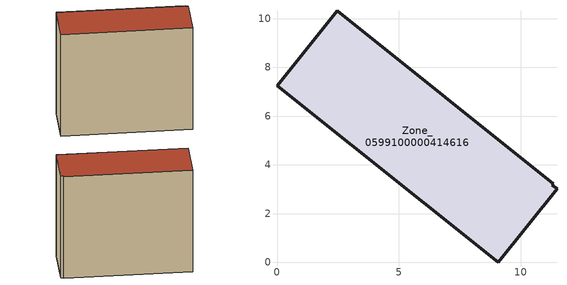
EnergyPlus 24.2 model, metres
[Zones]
Zone_0599100000414616
 floor ground (C_G): 0,7.25 2.47,10.32 11.33,3.22 11.29,3.17 11.48,3.02 9.07,0 z0
 wall outside (C_F): 2.47,10.32 0,7.25 9.07,0 11.48,3.02 11.29,3.17 11.33,3.22 2.47,10.32 z0:10.2
 roof outside (C_R): 9.07,0 11.48,3.02 11.29,3.17 11.33,3.22 2.47,10.32 0,7.25 z10.2
[BUILDING]
Pand.0599100000414616: North Axis=0; Terrain=City; Loads Convergence Tolerance Value=0.04; Temperature Convergence Tolerance Value=0.4; Solar Distribution=FullExterior; Maximum Number of Warmup Days=25; Minimum Number of Warmup Days=1
[Site:Location]
Rotterdam.The.Hague.AP_ZH_NLD Design_Conditions: Latitude=51.96; Longitude=4.45; Time Zone=1; Elevation=-4.5
[SITE:GROUNDTEMPERATURE:BUILDINGSURFACE]
18, 18, 18, 18, 18, 18, 18, 18, 18, 18, 18, 18
[MATERIAL] Thermal Absorptance=0.9; Solar Absorptance=0.7; Visible Absorptance=0.7
Name | Roughness | Thickness | Conductivity | Density | Specific Heat
G.TI.1992-2005 | MediumSmooth | 0.15 | 0.06 | 540 | 1210
F.TI.1992-2005 | Rough | 0.3 | 0.12 | 1920 | 840
R.TI.1992-2005 | MediumRough | 0.2 | 0.08 | 1500 | 1000
[CONSTRUCTION]
C_G: G.TI.1992-2005
C_F: F.TI.1992-2005
C_R: R.TI.1992-2005
[ZONE]
Zone_0599100000414616: Type=1; Multiplier=1; Ceiling Height=Autocalculate; Volume=Autocalculate; Floor Area=autocalculate; Part of Total Floor Area=Yes
[ZONEINFILTRATION:DESIGNFLOWRATE]
Infil_Zone_0599100000414616: Zone or ZoneList or Space or SpaceList=Zone_0599100000414616; Schedule=AlwaysOn; Design Flow Rate Calculation Method=Flow/Area; Flow Rate per Floor Area=0.0015; Constant Term Coefficient=1; Temperature Term Coefficient=0; Velocity Term Coefficient=0; Velocity Squared Term Coefficient=0
[HVACTEMPLATE:ZONE:IDEALLOADSAIRSYSTEM]
Zone_0599100000414616: Maximum Heating Supply Air Temperature=50; Minimum Cooling Supply Air Temperature=13; Maximum Heating Supply Air Humidity Ratio=0.0156; Minimum Cooling Supply Air Humidity Ratio=0.0077; Heating Limit=NoLimit; Cooling Limit=NoLimit; Dehumidification Control Type=ConstantSensibleHeatRatio; Cooling Sensible Heat Ratio=0.7; Dehumidification Setpoint=60; Humidification Control Type=None; Humidification Setpoint=30; Outdoor Air Method=None; Outdoor Air Flow Rate per Person=0.00944; Outdoor Air Flow Rate per Zone Floor Area=0; Outdoor Air Flow Rate per Zone=0; Demand Controlled Ventilation Type=None; Outdoor Air Economizer Type=NoEconomizer; Heat Recovery Type=None; Sensible Heat Recovery Effectiveness=0.7; Latent Heat Recovery Effectiveness=0.65
[ZONECONTROL:THERMOSTAT]
ThermostatControl_Zone_0599100000414616: Zone or ZoneList=Zone_0599100000414616; Control Type Schedule=DualSetpointControlType; Control 1=Thermostat_Zone_0599100000414616; Temperature Difference Between Cutout And Setpoint=0
[THERMOSTATSETPOINT:DUALSETPOINT]
Thermostat_Zone_0599100000414616: Heating Setpoint Temperature Schedule=HeatingSetpoint_Zone_0599100000414616; Cooling Setpoint Temperature Schedule=CoolingSetpoint_Zone_0599100000414616
[SCHEDULE:COMPACT]
HeatingSetpoint_Zone_0599100000414616: Through: 12/31, For: AllDays, Until: 24:00, 21
CoolingSetpoint_Zone_0599100000414616: Through: 12/31, For: AllDays, Until: 24:00, 24
DualSetpointControlType: Through: 12/31, For: AllDays, Until: 24:00, 4
AlwaysOn: Through: 12/31, For: AllDays, Until: 24:00, 1
